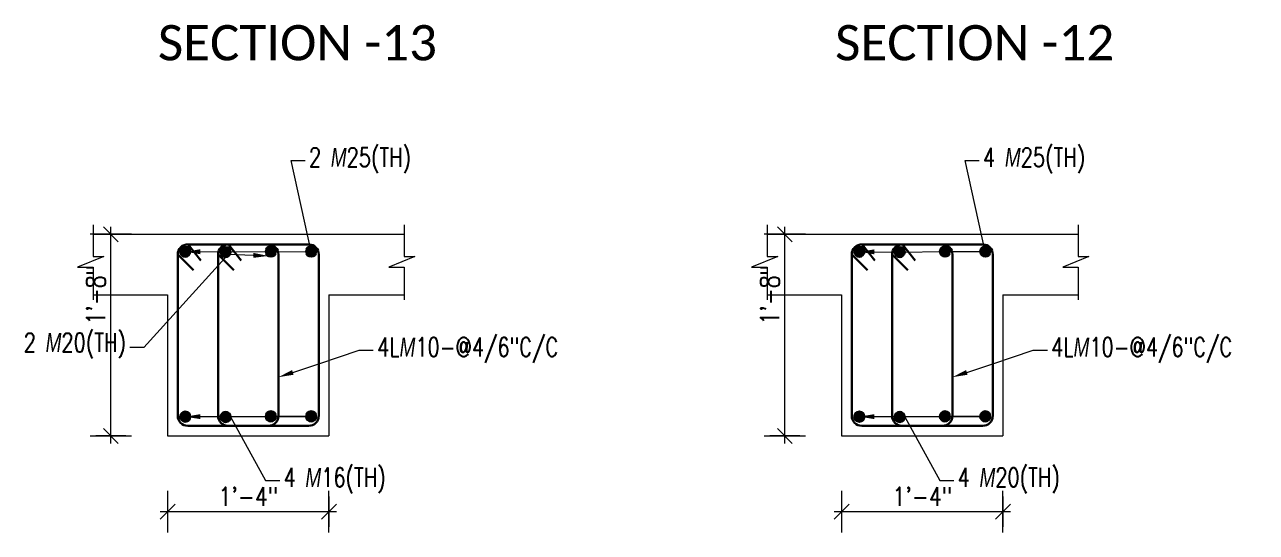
# Model space of a CAD drawing. Header units: inches. Extents: x 0 to 162649, y -36601 to -26324.
# Drawn here: x 159534.8 to 159656.9, y -34653.6 to -34603.2 of the extents above; entities that cross this region are included whole.
import ezdxf
from ezdxf import colors
from ezdxf.entities.mleader import LeaderData, LeaderLine
from ezdxf.math import Vec2, Vec3

# ---------------------------------------------------------------- set-up
doc = ezdxf.new("R2010")
doc.units = ezdxf.units.IN
doc.header["$MEASUREMENT"] = 0
for name, color, linetype, lineweight in [('Dim', 1, 'Continuous', 13), ('hatch', 252, 'Continuous', 0), ('OL_AR_Text', 140, 'Continuous', 5), ('Rein', 3, 'Continuous', 30), ('Stirrups', 191, 'Continuous', 25), ('TEXT', 7, 'Continuous', 9)]:
    doc.layers.add(name, color=color, linetype=linetype, lineweight=lineweight)
doc.styles.add('1-8 Annotative Text', font='calibri.ttf', dxfattribs={"height": 0.125})
doc.styles.add('DIM', font='simplex.shx', dxfattribs={"width": 0.75})
doc.styles.add('rmtext', font='romans.shx', dxfattribs={"width": 0.8})
doc.dimstyles.new('DIM-24', dxfattribs={"dimscale": 24, "dimtxt": 0.078125, "dimasz": 0.0625, "dimexe": 0.0625, "dimexo": 0.015625, "dimgap": 0.015625, "dimtad": 1, "dimdec": 1, "dimzin": 3, "dimdsep": 46, "dimlunit": 4, "dimtxsty": 'rmtext', "dimblk": 'OBLIQUE', "dimcen": 0.09375, "dimdle": 0.03125, "dimclrd": 1, "dimclre": 1, "dimclrt": 2, "dimadec": 0, "dimazin": 0, "dimtfac": 0.75, "dimtdec": 1, "dimtix": 1, "dimtmove": 0, "dimatfit": 3, "dimfxl": 0.0625, "dimfxlon": 1, "dimfrac": 1, "dimtolj": 1, "dimtzin": 0, "dimlwd": -1, "dimlwe": 5, "dimarcsym": 0})

# ---------------------------------------------------------------- blocks, each defined once
blk = doc.blocks.new('_Oblique')
for p, q in [((0, -1.375), (0, 1.375)), ((-0.495, -0.495), (0.495, 0.495))]:
    blk.add_line(p, q)
blk = doc.blocks.new('*D537')
at = {"layer": 'Defpoints', "color": 0, "transparency": 16777216}
for p in [(159548.94, -34644.02), (159564.94, -34644.02), (159564.94, -34651.53)]:
    blk.add_point(p, dxfattribs=at)
at = {"layer": 'Dim', "color": 1, "lineweight": 5, "transparency": 16777216}
for p, q in [((159548.94, -34650.03), (159548.94, -34653.03)), ((159564.94, -34650.03), (159564.94, -34653.03))]:
    blk.add_line(p, q, dxfattribs=at)
at = {"layer": 'Dim', "color": 1, "transparency": 16777216}
blk.add_line((159548.19, -34651.53), (159565.69, -34651.53), dxfattribs=at)
at = {"layer": 'Dim', "color": 1, "transparency": 16777216, "xscale": 1.5, "yscale": 1.5, "zscale": 1.5, "rotation": 180}
blk.add_blockref('_Oblique', (159548.94, -34651.53), dxfattribs=at)
at = {"layer": 'Dim', "color": 1, "transparency": 16777216, "xscale": 1.5, "yscale": 1.5, "zscale": 1.5}
blk.add_blockref('_Oblique', (159564.94, -34651.53), dxfattribs=at)
at = {"layer": 'Dim', "color": 2, "transparency": 16777216, "insert": (159556.94, -34650.03), "char_height": 1.875, "attachment_point": 5, "style": 'rmtext'}
blk.add_mtext('\\A1;1\'-4"', dxfattribs=at)
blk = doc.blocks.new('*D538')
at = {"layer": 'Defpoints', "color": 0, "transparency": 16777216}
for p in [(159543.31, -34624.02), (159548.94, -34624.02), (159548.94, -34644.02)]:
    blk.add_point(p, dxfattribs=at)
at = {"layer": 'Dim', "color": 1, "transparency": 16777216}
blk.add_line((159543.31, -34644.77), (159543.31, -34623.27), dxfattribs=at)
at = {"layer": 'Dim', "color": 1, "lineweight": 5, "transparency": 16777216}
for p, q in [((159544.81, -34624.02), (159541.81, -34624.02)), ((159544.81, -34644.02), (159541.81, -34644.02))]:
    blk.add_line(p, q, dxfattribs=at)
at = {"layer": 'Dim', "color": 1, "transparency": 16777216, "xscale": 1.5, "yscale": 1.5, "zscale": 1.5}
for p, rotation in [((159543.31, -34624.02), 90), ((159543.31, -34644.02), 270)]:
    blk.add_blockref('_Oblique', p, dxfattribs=dict(at, rotation=rotation))
at = {"layer": 'Dim', "color": 2, "transparency": 16777216, "insert": (159541.82, -34630.02), "char_height": 1.875, "attachment_point": 5, "rotation": 90, "style": 'rmtext'}
blk.add_mtext('\\A1;1\'-8"', dxfattribs=at)
blk = doc.blocks.new('*D541')
at = {"layer": 'Defpoints', "color": 0, "transparency": 16777216}
for p in [(159615.79, -34644.02), (159631.79, -34644.02), (159631.79, -34651.53)]:
    blk.add_point(p, dxfattribs=at)
at = {"layer": 'Dim', "color": 1, "lineweight": 5, "transparency": 16777216}
for p, q in [((159615.79, -34650.03), (159615.79, -34653.03)), ((159631.79, -34650.03), (159631.79, -34653.03))]:
    blk.add_line(p, q, dxfattribs=at)
at = {"layer": 'Dim', "color": 1, "transparency": 16777216}
blk.add_line((159615.04, -34651.53), (159632.54, -34651.53), dxfattribs=at)
at = {"layer": 'Dim', "color": 1, "transparency": 16777216, "xscale": 1.5, "yscale": 1.5, "zscale": 1.5, "rotation": 180}
blk.add_blockref('_Oblique', (159615.79, -34651.53), dxfattribs=at)
at = {"layer": 'Dim', "color": 1, "transparency": 16777216, "xscale": 1.5, "yscale": 1.5, "zscale": 1.5}
blk.add_blockref('_Oblique', (159631.79, -34651.53), dxfattribs=at)
at = {"layer": 'Dim', "color": 2, "transparency": 16777216, "insert": (159623.79, -34650.03), "char_height": 1.875, "attachment_point": 5, "style": 'rmtext'}
blk.add_mtext('\\A1;1\'-4"', dxfattribs=at)
blk = doc.blocks.new('*D542')
at = {"layer": 'Defpoints', "color": 0, "transparency": 16777216}
for p in [(159610.16, -34624.02), (159615.79, -34624.02), (159615.79, -34644.02)]:
    blk.add_point(p, dxfattribs=at)
at = {"layer": 'Dim', "color": 1, "transparency": 16777216}
blk.add_line((159610.16, -34644.77), (159610.16, -34623.27), dxfattribs=at)
at = {"layer": 'Dim', "color": 1, "lineweight": 5, "transparency": 16777216}
for p, q in [((159611.66, -34624.02), (159608.66, -34624.02)), ((159611.66, -34644.02), (159608.66, -34644.02))]:
    blk.add_line(p, q, dxfattribs=at)
at = {"layer": 'Dim', "color": 1, "transparency": 16777216, "xscale": 1.5, "yscale": 1.5, "zscale": 1.5}
for p, rotation in [((159610.16, -34624.02), 90), ((159610.16, -34644.02), 270)]:
    blk.add_blockref('_Oblique', p, dxfattribs=dict(at, rotation=rotation))
at = {"layer": 'Dim', "color": 2, "transparency": 16777216, "insert": (159608.67, -34630.02), "char_height": 1.875, "attachment_point": 5, "rotation": 90, "style": 'rmtext'}
blk.add_mtext('\\A1;1\'-8"', dxfattribs=at)

msp = doc.modelspace()

# ---------------------------------------------------------------- hatches: boundary and pattern name
at = {"layer": 'Rein'}
h = msp.add_hatch(color=256, dxfattribs=at)
h.dxf.hatch_style = 1
h.paths.add_polyline_path([(159551.19, -34625.75, 1), (159550.19, -34625.75, 1)])
h = msp.add_hatch(color=256, dxfattribs=at)
h.dxf.hatch_style = 1
h.paths.add_polyline_path([(159555.19, -34625.78, 1), (159554.19, -34625.78, 1)])
h = msp.add_hatch(color=256, dxfattribs=at)
h.dxf.hatch_style = 1
h.paths.add_polyline_path([(159559.68, -34625.72, 1), (159558.68, -34625.72, 1)])
h = msp.add_hatch(color=256, dxfattribs=at)
h.dxf.hatch_style = 1
h.paths.add_polyline_path([(159563.68, -34625.72, 1), (159562.68, -34625.72, 1)])
h = msp.add_hatch(color=256, dxfattribs=at)
h.dxf.hatch_style = 1
h.paths.add_polyline_path([(159618.05, -34625.75, 1), (159617.05, -34625.75, 1)])
h = msp.add_hatch(color=256, dxfattribs=at)
h.dxf.hatch_style = 1
h.paths.add_polyline_path([(159622.05, -34625.78, 1), (159621.05, -34625.78, 1)])
h = msp.add_hatch(color=256, dxfattribs=at)
h.dxf.hatch_style = 1
h.paths.add_polyline_path([(159626.54, -34625.72, 1), (159625.54, -34625.72, 1)])
h = msp.add_hatch(color=256, dxfattribs=at)
h.dxf.hatch_style = 1
h.paths.add_polyline_path([(159630.54, -34625.72, 1), (159629.54, -34625.72, 1)])
h = msp.add_hatch(color=256, dxfattribs=at)
h.dxf.hatch_style = 1
h.paths.add_polyline_path([(159551.19, -34642.11, 1), (159550.19, -34642.11, 1)])
h = msp.add_hatch(color=256, dxfattribs=at)
h.dxf.hatch_style = 1
h.paths.add_polyline_path([(159555.19, -34642.14, 1), (159554.19, -34642.14, 1)])
h = msp.add_hatch(color=256, dxfattribs=at)
h.dxf.hatch_style = 1
h.paths.add_polyline_path([(159559.68, -34642.08, 1), (159558.68, -34642.08, 1)])
h = msp.add_hatch(color=256, dxfattribs=at)
h.dxf.hatch_style = 1
h.paths.add_polyline_path([(159563.68, -34642.08, 1), (159562.68, -34642.08, 1)])
h = msp.add_hatch(color=256, dxfattribs=at)
h.dxf.hatch_style = 1
h.paths.add_polyline_path([(159618.05, -34642.11, 1), (159617.05, -34642.11, 1)])
h = msp.add_hatch(color=256, dxfattribs=at)
h.dxf.hatch_style = 1
h.paths.add_polyline_path([(159622.05, -34642.14, 1), (159621.05, -34642.14, 1)])
h = msp.add_hatch(color=256, dxfattribs=at)
h.dxf.hatch_style = 1
h.paths.add_polyline_path([(159626.54, -34642.08, 1), (159625.54, -34642.08, 1)])
h = msp.add_hatch(color=256, dxfattribs=at)
h.dxf.hatch_style = 1
h.paths.add_polyline_path([(159630.54, -34642.08, 1), (159629.54, -34642.08, 1)])

# ---------------------------------------------------------------- linework, layer by layer
at = {"layer": 'hatch'}
for p, q in [((159541.56, -34623.08), (159541.56, -34626.21)), ((159572.41, -34623.08), (159572.41, -34626.21)), ((159608.42, -34623.08), (159608.42, -34626.21)), ((159639.26, -34623.08), (159639.26, -34626.21)), ((159541.56, -34624.02), (159572.41, -34624.02)), ((159608.42, -34624.02), (159639.26, -34624.02)), ((159542.62, -34626.21), (159540.02, -34627.27)), ((159542.62, -34626.21), (159540.02, -34627.27)), ((159540.02, -34627.27), (159541.56, -34627.27)), ((159541.56, -34626.21), (159542.62, -34626.21)), ((159541.56, -34627.27), (159541.56, -34630.52)), ((159573.47, -34626.21), (159570.87, -34627.27)), ((159570.87, -34627.27), (159572.41, -34627.27)), ((159572.41, -34626.21), (159573.47, -34626.21)), ((159572.41, -34627.27), (159572.41, -34630.52)), ((159609.47, -34626.21), (159606.87, -34627.27)), ((159609.47, -34626.21), (159606.87, -34627.27)), ((159606.87, -34627.27), (159608.42, -34627.27)), ((159608.42, -34626.21), (159609.47, -34626.21)), ((159608.42, -34627.27), (159608.42, -34630.52)), ((159640.32, -34626.21), (159637.72, -34627.27)), ((159637.72, -34627.27), (159639.26, -34627.27)), ((159639.26, -34626.21), (159640.32, -34626.21)), ((159639.26, -34627.27), (159639.26, -34630.52)), ((159541.56, -34630.02), (159548.94, -34630.02)), ((159548.94, -34630.02), (159548.94, -34644.02)), ((159564.94, -34630.02), (159564.94, -34644.02)), ((159564.94, -34630.02), (159572.41, -34630.02)), ((159608.42, -34630.02), (159615.79, -34630.02)), ((159615.79, -34630.02), (159615.79, -34644.02)), ((159631.79, -34630.02), (159631.79, -34644.02)), ((159631.79, -34630.02), (159639.26, -34630.02)), ((159548.94, -34644.02), (159564.94, -34644.02)), ((159615.79, -34644.02), (159631.79, -34644.02))]:
    msp.add_line(p, q, dxfattribs=at)
at = {"layer": 'Rein'}
for centre in [(159550.69, -34625.75), (159554.69, -34625.78), (159559.18, -34625.72), (159563.18, -34625.72), (159617.55, -34625.75), (159621.55, -34625.78), (159626.04, -34625.72), (159630.04, -34625.72), (159550.69, -34642.11), (159554.69, -34642.14), (159559.18, -34642.08), (159563.18, -34642.08), (159617.55, -34642.11), (159621.55, -34642.14), (159626.04, -34642.08), (159630.04, -34642.08)]:
    msp.add_circle(centre, 0.5, dxfattribs=at)
at = {"layer": 'Stirrups', "lineweight": 30}
for p, q in [((159549.94, -34626.02), (159551.52, -34627.59)), ((159550.97, -34625.02), (159552.24, -34626.6)), ((159553.94, -34626.02), (159555.52, -34627.59)), ((159554.97, -34625.02), (159556.24, -34626.6)), ((159616.79, -34626.02), (159618.37, -34627.59)), ((159617.83, -34625.02), (159619.09, -34626.6)), ((159620.79, -34626.02), (159622.37, -34627.59)), ((159621.83, -34625.02), (159623.09, -34626.6))]:
    msp.add_line(p, q, dxfattribs=at)
for points in [[(159550.94, -34643.02), (159562.94, -34643.02, 0.414214), (159563.94, -34642.02), (159563.94, -34626.02, 0.404381), (159562.97, -34625.02), (159550.97, -34625.02, 0.424115), (159549.94, -34626.02), (159549.94, -34642.02, 0.414214)], [(159554.94, -34643.02), (159558.94, -34643.02, 0.414214), (159559.94, -34642.02), (159559.94, -34626.02, 0.404381), (159558.97, -34625.02), (159554.97, -34625.02, 0.424115), (159553.94, -34626.02), (159553.94, -34642.02, 0.414214)], [(159617.79, -34643.02), (159629.79, -34643.02, 0.414214), (159630.79, -34642.02), (159630.79, -34626.02, 0.404381), (159629.83, -34625.02), (159617.83, -34625.02, 0.424115), (159616.79, -34626.02), (159616.79, -34642.02, 0.414214)], [(159621.79, -34643.02), (159625.79, -34643.02, 0.414214), (159626.79, -34642.02), (159626.79, -34626.02, 0.404381), (159625.83, -34625.02), (159621.83, -34625.02, 0.424115), (159620.79, -34626.02), (159620.79, -34642.02, 0.414214)]]:
    msp.add_lwpolyline(points, format="xyb", close=True, dxfattribs=at)

# ---------------------------------------------------------------- texts
at = {"layer": 'OL_AR_Text', "char_height": 3.5, "width": 2.6734445e-317, "attachment_point": 1, "style": '1-8 Annotative Text'}
for s, insert in [('SECTION -13', (159547.98, -34603.26)), ('SECTION -12', (159615.15, -34603.26))]:
    msp.add_mtext(s, dxfattribs=dict(at, insert=insert))

# ---------------------------------------------------------------- dimensions: what is measured, and where the dimension line sits
at = {"layer": 'Dim'}
for base, p1, p2, picture, middle in [((159543.31, -34624.02), (159548.94, -34644.02), (159548.94, -34624.02), '*D538', (159543.31, -34630.02)), ((159610.16, -34624.02), (159615.79, -34644.02), (159615.79, -34624.02), '*D542', (159610.16, -34630.02))]:
    dim = msp.add_linear_dim(base=base, p1=p1, p2=p2, angle=90, dimstyle='DIM-24', dxfattribs=at)
    dim.commit()
    dim.dimension.update_dxf_attribs({"geometry": picture, "text_midpoint": middle, "dimtype": 160})
for base, p1, p2, picture, middle in [((159564.94, -34651.53), (159548.94, -34644.02), (159564.94, -34644.02), '*D537', (159556.94, -34650.03)), ((159631.79, -34651.53), (159615.79, -34644.02), (159631.79, -34644.02), '*D541', (159623.79, -34650.03))]:
    dim = msp.add_linear_dim(base=base, p1=p1, p2=p2, dimstyle='DIM-24', dxfattribs=at)
    dim.commit()
    dim.dimension.update_dxf_attribs({"geometry": picture, "text_midpoint": middle})

# ---------------------------------------------------------------- leaders
at = {"layer": 'TEXT'}
ml = msp.add_multileader_mtext('Standard', dxfattribs=at)
ml.set_content('2 {\\Fgothici|c0;M}25(TH) ', color=256, style='DIM')
ml.set_leader_properties(color=1, linetype='ByLayer', lineweight=9)
ml.build(insert=Vec2(0, 0))
ml.multileader.update_dxf_attribs({"text_right_attachment_type": 2, "dogleg_length": 0.25, "arrow_head_size": 1.5, "scale": 32})
ctx = ml.context
ctx.base_point, ctx.scale, ctx.char_height, ctx.arrow_head_size, ctx.landing_gap_size, ctx.plane_origin = Vec3(159562.59, -34616.69), 32, 1.875, 1.5, 0.375, Vec3(159573.69, -34624.78)
ctx.right_attachment = 2
notes = []
notes.append((ctx, [(0, (1, 1, 0), (159561.18, -34616.69), (1, 0), 1.4, [(3, [(159550.69, -34625.75), (159563.18, -34625.72)], 0, [])])]))
ctx.mtext.insert, ctx.mtext.flow_direction = Vec3(159562.96, -34615.44), 5
ml = msp.add_multileader_mtext('Standard', dxfattribs=at)
ml.set_content('4 {\\Fgothici|c0;M}25(TH) ', color=256, style='DIM')
ml.set_leader_properties(color=1, linetype='ByLayer', lineweight=9)
ml.build(insert=Vec2(0, 0))
ml.multileader.update_dxf_attribs({"text_right_attachment_type": 2, "dogleg_length": 0.25, "arrow_head_size": 1.5, "scale": 32})
ctx = ml.context
ctx.base_point, ctx.scale, ctx.char_height, ctx.arrow_head_size, ctx.landing_gap_size, ctx.plane_origin = Vec3(159629.44, -34616.69), 32, 1.875, 1.5, 0.375, Vec3(159640.54, -34624.78)
ctx.right_attachment = 2
notes.append((ctx, [(0, (1, 1, 0), (159628.04, -34616.69), (1, 0), 1.4, [(3, [(159617.55, -34625.75), (159621.55, -34625.78), (159626.04, -34625.72), (159630.04, -34625.72)], 0, [])])]))
ctx.mtext.insert, ctx.mtext.flow_direction = Vec3(159629.82, -34615.44), 5
ml = msp.add_multileader_mtext('Standard', dxfattribs=at)
ml.set_content('2 {\\Fgothici|c0;M}20(TH) ', color=256, style='DIM')
ml.set_leader_properties(color=1, linetype='ByLayer', lineweight=9)
ml.build(insert=Vec2(0, 0))
ml.multileader.update_dxf_attribs({"text_right_attachment_type": 2, "dogleg_length": 0.25, "arrow_head_size": 1.5, "scale": 32})
ctx = ml.context
ctx.base_point, ctx.scale, ctx.char_height, ctx.arrow_head_size, ctx.landing_gap_size, ctx.plane_origin = Vec3(159533.31, -34635.06), 32, 1.875, 1.5, 0.375, Vec3(159573.69, -34641.14)
ctx.right_attachment, ctx.text_align_type = 2, 2
notes.append((ctx, [(1, (1, 1, 0), (159546.58, -34635.24), (-1, 0), 1.4, [(2, [(159558.94, -34626.16), (159554.94, -34626.02)], 0, [])])]))
ctx.mtext.insert, ctx.mtext.alignment, ctx.mtext.flow_direction = Vec3(159544.8, -34633.81), 3, 5
ml = msp.add_multileader_mtext('Standard', dxfattribs=at)
ml.set_content('4L{\\Fgothici|c0;M}10-@4/6"C/C ', color=256, style='DIM')
ml.set_leader_properties(color=1, linetype='ByLayer', lineweight=9)
ml.build(insert=Vec2(0, 0))
ml.multileader.update_dxf_attribs({"text_right_attachment_type": 2, "dogleg_length": 0.25, "arrow_head_size": 1.5, "scale": 32})
ctx = ml.context
ctx.base_point, ctx.scale, ctx.char_height, ctx.arrow_head_size, ctx.landing_gap_size, ctx.plane_origin = Vec3(159569.35, -34635.52), 32, 1.875, 1.5, 0.375, Vec3(159579.88, -34645.28)
ctx.right_attachment = 2
notes.append((ctx, [(0, (1, 1, 0), (159567.94, -34635.52), (1, 0), 1.4, [(1, [(159559.94, -34638.19), (159563.94, -34636.86)], 0, [])])]))
ctx.mtext.insert, ctx.mtext.flow_direction = Vec3(159569.72, -34634.27), 5
ml = msp.add_multileader_mtext('Standard', dxfattribs=at)
ml.set_content('4L{\\Fgothici|c0;M}10-@4/6"C/C ', color=256, style='DIM')
ml.set_leader_properties(color=1, linetype='ByLayer', lineweight=9)
ml.build(insert=Vec2(0, 0))
ml.multileader.update_dxf_attribs({"text_right_attachment_type": 2, "dogleg_length": 0.25, "arrow_head_size": 1.5, "scale": 32})
ctx = ml.context
ctx.base_point, ctx.scale, ctx.char_height, ctx.arrow_head_size, ctx.landing_gap_size, ctx.plane_origin = Vec3(159636.2, -34635.52), 32, 1.875, 1.5, 0.375, Vec3(159646.73, -34645.28)
ctx.right_attachment = 2
notes.append((ctx, [(0, (1, 1, 0), (159634.8, -34635.52), (1, 0), 1.4, [(1, [(159626.79, -34638.19), (159630.79, -34636.86)], 0, [])])]))
ctx.mtext.insert, ctx.mtext.flow_direction = Vec3(159636.57, -34634.27), 5
ml = msp.add_multileader_mtext('Standard', dxfattribs=at)
ml.set_content('4 {\\Fgothici|c0;M}16(TH) ', color=256, style='DIM')
ml.set_leader_properties(color=1, linetype='ByLayer', lineweight=9)
ml.build(insert=Vec2(0, 0))
ml.multileader.update_dxf_attribs({"text_right_attachment_type": 2, "dogleg_length": 0.25, "arrow_head_size": 1.5, "scale": 32})
ctx = ml.context
ctx.base_point, ctx.scale, ctx.char_height, ctx.arrow_head_size, ctx.landing_gap_size, ctx.plane_origin = Vec3(159560.07, -34648.45), 32, 1.875, 1.5, 0.375, Vec3(159571.73, -34651.28)
ctx.right_attachment = 2
notes.append((ctx, [(0, (1, 1, 0), (159558.66, -34648.45), (1, 0), 1.4, [(1, [(159550.69, -34642.11), (159563.18, -34642.08), (159559.18, -34642.08), (159555.19, -34642.14)], 0, [])])]))
ctx.mtext.insert, ctx.mtext.flow_direction = Vec3(159560.44, -34647.2), 5
ml = msp.add_multileader_mtext('Standard', dxfattribs=at)
ml.set_content('4 {\\Fgothici|c0;M}20(TH) ', color=256, style='DIM')
ml.set_leader_properties(color=1, linetype='ByLayer', lineweight=9)
ml.build(insert=Vec2(0, 0))
ml.multileader.update_dxf_attribs({"text_right_attachment_type": 2, "dogleg_length": 0.25, "arrow_head_size": 1.5, "scale": 32})
ctx = ml.context
ctx.base_point, ctx.scale, ctx.char_height, ctx.arrow_head_size, ctx.landing_gap_size, ctx.plane_origin = Vec3(159626.92, -34648.45), 32, 1.875, 1.5, 0.375, Vec3(159638.58, -34651.28)
ctx.right_attachment = 2
notes.append((ctx, [(0, (1, 1, 0), (159625.52, -34648.45), (1, 0), 1.4, [(1, [(159617.55, -34642.11), (159630.04, -34642.08), (159626.04, -34642.08), (159622.05, -34642.14)], 0, [])])]))
ctx.mtext.insert, ctx.mtext.flow_direction = Vec3(159627.3, -34647.2), 5
for ctx, leaders in notes:
    for number, flags, end, landing, length, lines in leaders:
        leader = LeaderData()
        leader.index, (leader.has_last_leader_line, leader.has_dogleg_vector, leader.attachment_direction) = number, flags
        leader.last_leader_point, leader.dogleg_vector, leader.dogleg_length = Vec3(end), Vec3(landing), length
        for number, points, colour, breaks in lines:
            line = LeaderLine()
            line.index, line.vertices, line.color, line.breaks = number, Vec3.list(points), colors.encode_raw_color(colour), breaks
            leader.lines.append(line)
        ctx.leaders.append(leader)

doc.saveas('drawing.dxf')
